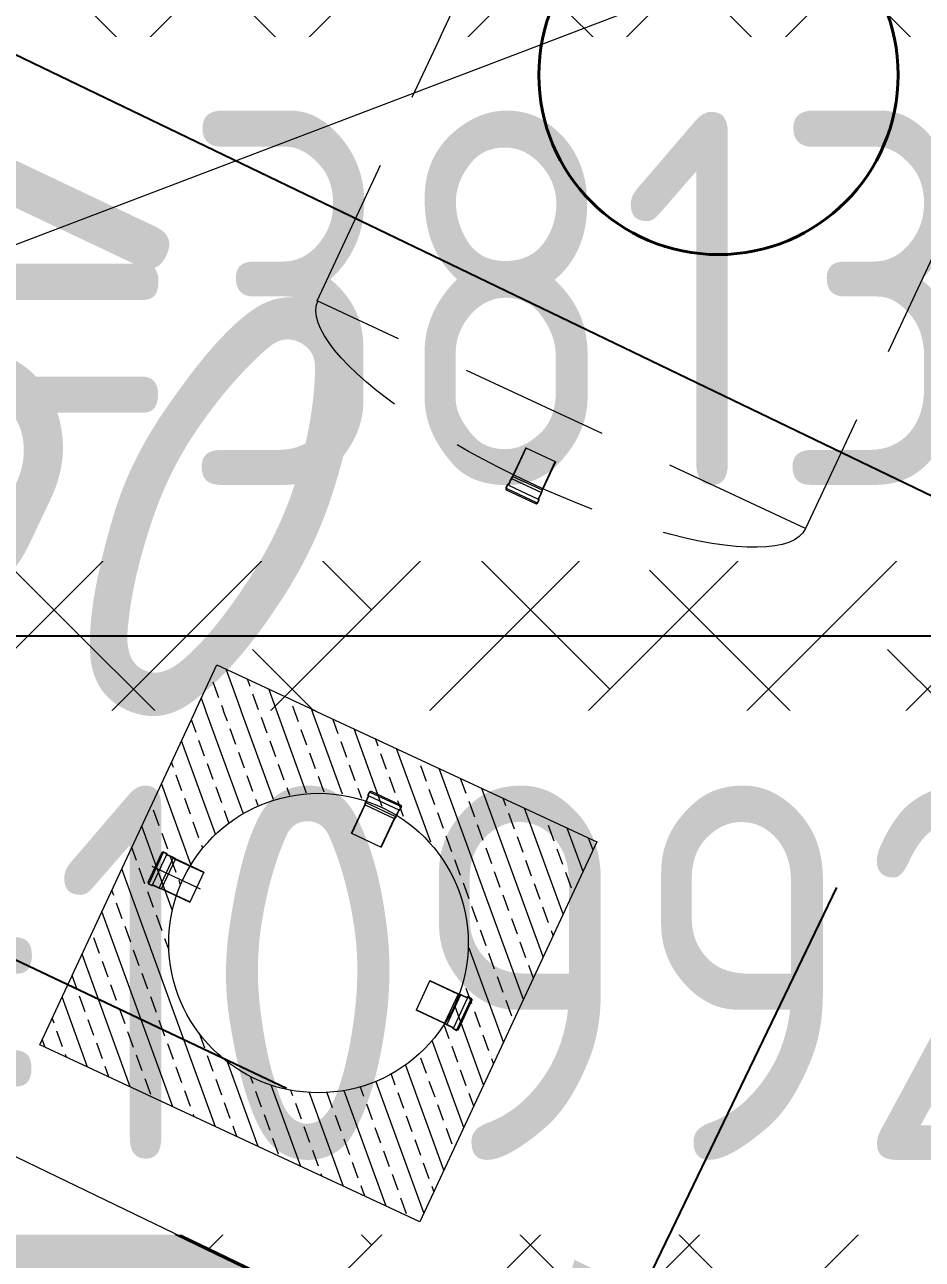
# Model space of a CAD drawing. Extents: x 1098675 to 1099684, y 381052 to 381453.
# Drawn here: x 1099245.911 to 1099248.909, y 381288.824 to 381292.947 of the extents above; entities that cross this region are included whole.
import ezdxf
from ezdxf.enums import TextEntityAlignment as Align

# ---------------------------------------------------------------- set-up
doc = ezdxf.new("R2010")
doc.units = 0
doc.header["$MEASUREMENT"] = 0
doc.set_wipeout_variables(frame=1)
doc.header["$PDMODE"] = 34
doc.header["$PDSIZE"] = -1
doc.linetypes.add('DASHED', pattern=[0.75, 0.5, -0.25])
doc.linetypes.add('осевая', pattern=[2, 1.25, -0.25, 0.25, -0.25])
doc.layers.get('0').update_dxf_attribs({"linetype": 'CONTINUOUS', "lineweight": 0})
doc.layers.get('Defpoints').update_dxf_attribs({"color": 252, "linetype": 'CONTINUOUS'})
for name, color, linetype, lineweight in [('ГП', 7, 'CONTINUOUS', 20), ('ГП-ВП вар.1', 7, 'CONTINUOUS', 0), ('ГП-площади', 252, 'CONTINUOUS', 0), ('ГП_БЛАГОУСТРОЙСТВО_озеленение', 73, 'CONTINUOUS', 5), ('ГП_ТЕКСТ_размеры', 7, 'CONTINUOUS', 5), ('линии построений', 252, 'CONTINUOUS', 0), ('Ось', 251, 'осевая', 18), ('Разбивочный Благоустройство', 7, 'CONTINUOUS', 20), ('Съемка', 253, 'CONTINUOUS', 20), ('Труба', 30, 'CONTINUOUS', 15)]:
    doc.layers.add(name, color=color, linetype=linetype, lineweight=lineweight)
doc.styles.add('GOST 2.304', font='GOST2304A.ttf', dxfattribs={"height": 1.25})
doc.styles.add('TOPO_D431', font='GOST2304A.ttf')
doc.styles.add('ГОСТ', font='GOST2304A.ttf', dxfattribs={"height": 2.5})
doc.styles.add('ГОСТ 2.304', font='GOST2304A.ttf')
doc.dimstyles.new('ISO-25', dxfattribs={"dimtxt": 1.5, "dimasz": 1.5, "dimexe": 1.25, "dimexo": 0, "dimtad": 1, "dimtxsty": 'TOPO_D431', "dimcen": 2.5, "dimazin": 0, "dimtfac": 1, "dimtmove": 0, "dimatfit": 3, "dimfxl": 1, "dimarcsym": 0})
pattern_1 = [(45, (0, 0), (-0.2651650429449554, 0.2651650429449554), []), (135, (0, 0), (-0.795495128834866, 0.2651650429449554), [0.9375, -0.5625])]

# ---------------------------------------------------------------- blocks, each defined once
blk = doc.blocks.new('*D142')
at = {"layer": 'Defpoints', "color": 0, "linetype": 'Continuous', "lineweight": 60, "transparency": 16777216}
for p in [(1099245.410746768, 381308.0204116647), (1099272.819628797, 381295.0038694012), (1099271.293697973, 381291.7907228453)]:
    blk.add_point(p, dxfattribs=at)
at = {"layer": 'ГП_ТЕКСТ_размеры', "color": 0, "linetype": 'Continuous', "lineweight": -2, "transparency": 16777216}
for p, q in [((1099245.410746768, 381308.0204116647), (1099243.348584898, 381303.6781254961)), ((1099245.239783479, 381304.1637878532), (1099269.938730437, 381292.4342001009)), ((1099272.819628797, 381295.0038694012), (1099270.757466926, 381290.6615832326))]:
    blk.add_line(p, q, dxfattribs=at)
at = {"layer": 'ГП_ТЕКСТ_размеры', "color": 0, "linetype": 'Continuous', "lineweight": 60, "transparency": 16777216}
for points in [[(1099245.347029689, 381304.3896157758), (1099245.13253727, 381303.9379599307), (1099243.884815944, 381304.8072651088)], [(1099270.045976646, 381292.6600280235), (1099269.831484228, 381292.2083721785), (1099271.293697973, 381291.7907228453)]]:
    blk.add_solid(points, dxfattribs=at)
at = {"layer": 'ГП_ТЕКСТ_размеры', "color": 0, "linetype": 'Continuous', "transparency": 16777216, "insert": (1099258.227636378, 381299.6432270185), "char_height": 1.5, "attachment_point": 5, "rotation": 334.5968474065927, "style": 'TOPO_D431'}
blk.add_mtext('30,34', dxfattribs=at)
blk = doc.blocks.new('*D143')
at = {"layer": 'Defpoints', "color": 0, "linetype": 'Continuous', "lineweight": 60, "transparency": 16777216}
for p in [(1099247.321117685, 381287.362234469), (1099249.845387289, 381286.145870531), (1099249.180997425, 381284.7670898162)]:
    blk.add_point(p, dxfattribs=at)
at = {"layer": 'Разбивочный Благоустройство', "color": 0, "linetype": 'Continuous', "lineweight": -2, "transparency": 16777216}
for p, q in [((1099247.972264737, 381288.7135329249), (1099248.623411789, 381290.0648313806)), ((1099249.845387289, 381286.145870531), (1099246.195035639, 381287.9048570124)), ((1099247.321117685, 381287.362234469), (1099246.656727821, 381285.9834537543)), ((1099249.180997425, 381284.7670898162), (1099245.530645774, 381286.5260762977)), ((1099246.005580768, 381284.6321552986), (1099242.279290312, 381276.8991393485))]:
    blk.add_line(p, q, dxfattribs=at)
at = {"layer": 'Разбивочный Благоустройство', "color": 0, "linetype": 'Continuous', "lineweight": 60, "transparency": 16777216}
for points in [[(1099247.747048328, 381288.8220574335), (1099248.197481146, 381288.6050084162), (1099247.321117685, 381287.362234469)], [(1099245.780364359, 381284.7406798073), (1099246.230797178, 381284.5236307899), (1099246.656727821, 381285.9834537543)]]:
    blk.add_solid(points, dxfattribs=at)
at = {"layer": 'Разбивочный Благоустройство', "color": 0, "linetype": 'Continuous', "transparency": 16777216, "insert": (1099241.768300827, 381279.2667696095), "char_height": 1.5, "attachment_point": 5, "rotation": 64.27208569628293, "style": 'TOPO_D431'}
blk.add_mtext('1,53', dxfattribs=at)
blk = doc.blocks.new('*D147')
at = {"layer": 'Defpoints', "color": 0, "linetype": 'Continuous', "lineweight": 60, "transparency": 16777216}
for p in [(1099240.877026075, 381292.194348764), (1099235.508449854, 381291.3475205612), (1099239.564959643, 381289.4253665388)]:
    blk.add_point(p, dxfattribs=at)
at = {"layer": 'Разбивочный Благоустройство', "color": 0, "linetype": 'Continuous', "lineweight": -2, "transparency": 16777216}
for p, q in [((1099235.508449854, 381291.3475205612), (1099237.355771905, 381295.2461051155)), ((1099238.176039081, 381293.4741960429), (1099239.52150328, 381292.8366555076)), ((1099239.564959643, 381289.4253665388), (1099241.412281694, 381293.323951093)), ((1099240.877026075, 381292.194348764), (1099246.784685921, 381289.3950378466))]:
    blk.add_line(p, q, dxfattribs=at)
at = {"layer": 'Разбивочный Благоустройство', "color": 0, "linetype": 'Continuous', "lineweight": 60, "transparency": 16777216}
for points in [[(1099238.283090204, 381293.7001165087), (1099238.068987957, 381293.2482755771), (1099236.820516286, 381294.1165027865)], [(1099239.628554404, 381293.0625759733), (1099239.414452156, 381292.6107350418), (1099240.877026075, 381292.194348764)]]:
    blk.add_solid(points, dxfattribs=at)
at = {"layer": 'Разбивочный Благоустройство', "color": 0, "linetype": 'Continuous', "transparency": 16777216, "insert": (1099245.500126759, 381291.6504449797), "char_height": 1.5, "attachment_point": 5, "rotation": 334.64633321191496, "style": 'TOPO_D431'}
blk.add_mtext('4,50', dxfattribs=at)
blk = doc.blocks.new('*D148')
at = {"layer": 'Defpoints', "color": 0, "linetype": 'Continuous', "lineweight": 60, "transparency": 16777216}
for p in [(1099240.635020244, 381291.683620172), (1099274.707630088, 381278.9655145574), (1099273.265606369, 381275.9708712099)]:
    blk.add_point(p, dxfattribs=at)
at = {"layer": 'Разбивочный Благоустройство', "color": 0, "linetype": 'Continuous', "lineweight": -2, "transparency": 16777216}
for p, q in [((1099240.635020244, 381291.683620172), (1099242.619361848, 381295.8044923207)), ((1099243.428518525, 381294.0274820585), (1099273.356155526, 381279.6162960185)), ((1099273.265606369, 381275.9708712099), (1099275.249947972, 381280.0917433586))]:
    blk.add_line(p, q, dxfattribs=at)
at = {"layer": 'Разбивочный Благоустройство', "color": 0, "linetype": 'Continuous', "lineweight": 60, "transparency": 16777216}
for points in [[(1099243.536982102, 381294.2527278188), (1099243.320054948, 381293.8022362983), (1099242.077043963, 381294.6782635195)], [(1099273.464619103, 381279.8415417788), (1099273.247691949, 381279.3910502583), (1099274.707630088, 381278.9655145574)]]:
    blk.add_solid(points, dxfattribs=at)
at = {"layer": 'Разбивочный Благоустройство', "color": 0, "linetype": 'Continuous', "transparency": 16777216, "insert": (1099259.037962784, 381288.1626567786), "char_height": 1.5, "attachment_point": 5, "rotation": 334.28758594148945, "style": 'TOPO_D431'}
blk.add_mtext('36,22', dxfattribs=at)
blk = doc.blocks.new('*D211')
at = {"layer": 'Defpoints', "color": 0, "lineweight": 60, "ltscale": 5.5, "transparency": 16777216}
for p in [(1099225.198467726, 381294.5331487136), (1099300.375745912, 381258.3580520914), (1099296.997999702, 381251.3385887003)]:
    blk.add_point(p, dxfattribs=at)
at = {"layer": 'ГП_ТЕКСТ_размеры', "color": 0, "lineweight": -2, "ltscale": 5.5, "transparency": 16777216}
for p, q in [((1099225.198467726, 381294.5331487136), (1099221.278711944, 381286.3873081111)), ((1099223.172374171, 381286.8632738348), (1099295.646347048, 381251.9890001881)), ((1099300.375745912, 381258.3580520914), (1099296.455990129, 381250.2122114888))]:
    blk.add_line(p, q, dxfattribs=at)
at = {"layer": 'ГП_ТЕКСТ_размеры', "color": 0, "lineweight": 60, "ltscale": 5.5, "transparency": 16777216}
for points in [[(1099223.280776085, 381287.088549277), (1099223.063972256, 381286.6379983925), (1099221.820721517, 381287.5136853226)], [(1099295.754748963, 381252.2142756304), (1099295.537945134, 381251.7637247458), (1099296.997999702, 381251.3385887003)]]:
    blk.add_solid(points, dxfattribs=at)
at = {"layer": 'ГП_ТЕКСТ_размеры', "color": 0, "ltscale": 5.5, "transparency": 16777216, "insert": (1099260.054619326, 381270.767081433), "char_height": 1.5, "attachment_point": 5, "rotation": 334.3032699272084, "style": 'TOPO_D431'}
blk.add_mtext('83,43', dxfattribs=at)
blk = doc.blocks.new('Съемка')
at = {"layer": 'Съемка', "color": 8, "lineweight": 30, "style": 'ГОСТ', "width": 0.8}
blk.add_text('49.27', height=1, dxfattribs=at).set_placement((1099246.24655023, 381291.51235978))
at = {"layer": 'Съемка', "color": 8, "linetype": 'Continuous', "lineweight": 30, "style": 'ГОСТ'}
blk.add_text('49.24', height=1, dxfattribs=at).set_placement((1099245.07634071, 381288.94934588))
blk = doc.blocks.new('A$C6aa56c05')
at = {"ltscale": 100}
h = blk.add_hatch(dxfattribs=at)
h.set_pattern_fill('ANSI33', color=256, scale=0.01749999983120535, angle=-204.9999999985372, style=0)
h.set_pattern_definition([(110.0000016689895, (9.021927492693067, -67.64225135243032), (0.1044233395436877, 0.03800698391787011), []), (110.0000016689895, (8.95071229711175, -67.60904316138476), (0.1044233395436877, 0.03800698391787011), [0.05556249784699553, -0.02778124892349777])])
edge = h.paths.add_edge_path()
edge.add_line((-22.83331583417021, -4.676274009398185), (-21.56448494462714, -5.267939570056298))
edge.add_line((-21.56448494433425, -5.267939570127055), (-21.85978826813883, -5.901219591717664))
edge.add_line((-21.85978826810606, -5.901219591731206), (-22.03817251461754, -5.818235118275672))
edge.add_arc((-22.49196308501996, -5.60443742753705), 0.5016326686377776, 334.7731235781458, 515.2049749733305)
edge.add_line((-22.94735219259746, -5.394066100416239), (-23.12861915810784, -5.309554031017734))
edge.add_line((-23.12861915794201, -5.309554031002335), (-22.83331583413743, -4.676274009411726))
edge = h.paths.add_edge_path()
edge.add_line((-23.12861915794201, -5.309554031002335), (-22.94735219243164, -5.394066100400841))
edge.add_arc((-22.49211425497197, -5.60476145031862), 0.5016314485926306, 155.1641361258853, 334.8139624255911)
edge.add_line((-22.03817251487635, -5.818235118174925), (-21.85978826836487, -5.901219591630459))
edge.add_line((-21.85978826810606, -5.901219591731206), (-22.15615047056932, -6.536770385933494))
edge.add_line((-22.1561504707206, -6.536770385922864), (-23.42498136026367, -5.94510482526475))
edge.add_line((-23.42498136032373, -5.945104825193994), (-23.12861915786046, -5.309554030991706))
at = {"linetype": 'DASHED', "elevation": -100.0957368765861}
blk.add_lwpolyline([(-19.79075741162524, 2.339024555054493), (-18.15940331760794, 1.57831164781237), (-20.86744462931529, -4.221391933970153), (-22.49879799829796, -3.46067936491454)], close=True, dxfattribs=at)
at = {"ltscale": 100, "elevation": -100.0957368765861}
blk.add_lwpolyline([(-22.1561504707206, -6.536770385922864), (-23.42498136032373, -5.945104825193994), (-22.83331583417021, -4.676274009398185), (-21.56448494433425, -5.267939570127055)], close=True, dxfattribs=at)
at = {"lineweight": 40}
blk.add_circle((-21.15854989434592, -2.706488469208125, -100.0957368765861), 0.6000000284984708, dxfattribs=at)
at = {"ltscale": 100}
blk.add_circle((-22.49427934736013, -5.605549009284005, -100.0957368765861), 0.5000000237487257, dxfattribs=at)
at = {"linetype": 'DASHED', "extrusion": (0, 0, -1)}
blk.add_ellipse((-21.68197318050079, -3.841571032768115, -100.0957368765861), major_axis=(-0.8145285511826772, 0.3798209011842101), ratio=0.2788642050052869, start_param=3.141592653563936, end_param=6.28318530715373, dxfattribs=at)
at = {"layer": 'Ось', "ltscale": 0.2}
blk.add_line((-23.05059205112047, -5.348964092729148, -100.0957368765861), (-22.88896617107093, -5.424331478308886, -100.0957368765861), dxfattribs=at)
at = {"layer": 'Труба'}
for p, q in [((-21.80191751965322, -3.95168827282032, -100.0957368765861), (-21.84614295489155, -4.046530024381354, -100.0957368765861)), ((-21.80065156356432, -3.95227859786246, -100.0957368765861), (-21.8449258543551, -4.047225121059455, -100.0957368765861)), ((-21.80191751965322, -3.95168827282032, -100.0957368765861), (-21.70222367346287, -3.998176276800223, -100.0957368765861)), ((-21.74776391754858, -4.092532476293854, -100.0957368765861), (-21.70348962652497, -3.997585953096859, -100.0957368765861)), ((-21.74644910846837, -4.093018028361257, -100.0957368765861), (-21.70222367346287, -3.998176276800223, -100.0957368765861)), ((-21.86414678092115, -4.075636989087798, -100.0957368765861), (-21.86886936356314, -4.085764600196853, -100.0957368765861)), ((-21.86288082483225, -4.076227314129937, -100.0957368765861), (-21.86760340747423, -4.086354925238993, -100.0957368765861)), ((-21.86021200590767, -4.076701201673131, -100.0957368765861), (-21.86195268854499, -4.075889507948887, -100.0957368765861)), ((-21.86088762828149, -4.074844901624601, -100.0957368765861), (-21.86136235482991, -4.074623533000704, -100.0957368765861)), ((-21.85095086111687, -4.053535435930826, -100.0957368765861), (-21.86088762828149, -4.074844901624601, -100.0957368765861)), ((-21.84973376081325, -4.054230532667134, -100.0957368765861), (-21.86021200590767, -4.076701201673131, -100.0957368765861)), ((-21.86021200590767, -4.076701201673131, -100.0957368765861), (-21.76051815948449, -4.123189205653034, -100.0957368765861)), ((-21.84614295489155, -4.046530024381354, -100.0957368765861), (-21.85095086111687, -4.053535435930826, -100.0957368765861)), ((-21.8449258543551, -4.047225121059455, -100.0957368765861), (-21.84973376081325, -4.054230532667134, -100.0957368765861)), ((-21.84973376081325, -4.054230532667134, -100.0957368765861), (-21.75003991439007, -4.100718536647037, -100.0957368765861)), ((-21.8449258543551, -4.047225121059455, -100.0957368765861), (-21.74776391754858, -4.092532476293854, -100.0957368765861)), ((-21.86738119483925, -4.088770399976056, -100.0957368765861), (-21.86856184480712, -4.091302312153857, -100.0957368765861)), ((-21.86856184480712, -4.091302312153857, -100.0957368765861), (-21.86729588848539, -4.091892637254205, -100.0957368765861)), ((-21.86785592138767, -4.088549031352159, -100.0957368765861), (-21.86738119483925, -4.088770399976056, -100.0957368765861)), ((-21.86552492226474, -4.088094787846785, -100.0957368765861), (-21.86729588848539, -4.091892637254205, -100.0957368765861)), ((-21.86729588848539, -4.091892637254205, -100.0957368765861), (-21.76760204229504, -4.138380641234107, -100.0957368765861)), ((-21.86726560513489, -4.08728309412254, -100.0957368765861), (-21.86552492226474, -4.088094787846785, -100.0957368765861)), ((-21.86552492226474, -4.088094787846785, -100.0957368765861), (-21.76583107607439, -4.134582791826688, -100.0957368765861)), ((-21.76051815948449, -4.123189205653034, -100.0957368765861), (-21.75003991439007, -4.100718536647037, -100.0957368765861)), ((-21.75866187177598, -4.122513554699253, -100.0957368765861), (-21.7487251048442, -4.101204089005478, -100.0957368765861)), ((-21.7581871394068, -4.122734926058911, -100.0957368765861), (-21.75866187177598, -4.122513554699253, -100.0957368765861)), ((-21.75003991439007, -4.100718536647037, -100.0957368765861), (-21.74776391754858, -4.092532476293854, -100.0957368765861)), ((-21.7487251048442, -4.101204089005478, -100.0957368765861), (-21.74644910846837, -4.093018028361257, -100.0957368765861)), ((-21.76760204229504, -4.138380641234107, -100.0957368765861), (-21.76583107607439, -4.134582791826688, -100.0957368765861)), ((-21.76760204229504, -4.138380641234107, -100.0957368765861), (-21.76633608830161, -4.138970965228509, -100.0957368765861)), ((-21.76633608830161, -4.138970965228509, -100.0957368765861), (-21.76515543833375, -4.136439053050708, -100.0957368765861)), ((-21.76583107607439, -4.134582791826688, -100.0957368765861), (-21.76409038971178, -4.135394487180747, -100.0957368765861)), ((-21.76515543833375, -4.136439053050708, -100.0957368765861), (-21.76468070596457, -4.136660424410366, -100.0957368765861)), ((-21.76316223712638, -4.135056642815471, -100.0957368765861), (-21.75843965448439, -4.124929031706415, -100.0957368765861)), ((-21.76189628313296, -4.135646966809873, -100.0957368765861), (-21.75717370049097, -4.125519355700817, -100.0957368765861)), ((-21.75877747312188, -4.124000901007093, -100.0957368765861), (-21.76051815948449, -4.123189205653034, -100.0957368765861)), ((-22.32925293012522, -5.11137957056053, -100.0957368765861), (-22.32453034748323, -5.101251959451474, -100.0957368765861)), ((-22.32798697403632, -5.111969895660877, -100.0957368765861), (-22.32326439139433, -5.101842284551822, -100.0957368765861)), ((-22.32233623741195, -5.101504440768622, -100.0957368765861), (-22.32059555477463, -5.102316134376451, -100.0957368765861)), ((-22.32174592115916, -5.100238503480796, -100.0957368765861), (-22.32127119484358, -5.100459872046486, -100.0957368765861)), ((-22.32127119484358, -5.100459872046486, -100.0957368765861), (-22.32009054464288, -5.097927959868684, -100.0957368765861)), ((-22.32059555477463, -5.102316134376451, -100.0957368765861), (-22.31882458855398, -5.098518284910824, -100.0957368765861)), ((-22.32059555477463, -5.102316134376451, -100.0957368765861), (-22.22090170835145, -5.148804138530977, -100.0957368765861)), ((-22.32009054464288, -5.097927959868684, -100.0957368765861), (-22.31882458855398, -5.098518284910824, -100.0957368765861)), ((-22.31882458855398, -5.098518284910824, -100.0957368765861), (-22.21913074189797, -5.14500628906535, -100.0957368765861)), ((-22.38420295738615, -5.238722649344709, -100.0957368765861), (-22.33997752238065, -5.143880897783674, -100.0957368765861)), ((-22.38293700129725, -5.239312974445056, -100.0957368765861), (-22.33866271027364, -5.144366451248061, -100.0957368765861)), ((-22.33997752238065, -5.143880897783674, -100.0957368765861), (-22.33770152833313, -5.135694836091716, -100.0957368765861)), ((-22.33866271027364, -5.144366451248061, -100.0957368765861), (-22.33638671622612, -5.136180389497895, -100.0957368765861)), ((-22.33866271027364, -5.144366451248061, -100.0957368765861), (-22.24150077323429, -5.189673806598876, -100.0957368765861)), ((-22.33770152833313, -5.135694836091716, -100.0957368765861), (-22.32776476140134, -5.11438537039794, -100.0957368765861)), ((-22.33638671622612, -5.136180389497895, -100.0957368765861), (-22.32590847136453, -5.113709720491897, -100.0957368765861)), ((-22.33638671622612, -5.136180389497895, -100.0957368765861), (-22.23669286980294, -5.18266839365242, -100.0957368765861)), ((-22.32776476140134, -5.11438537039794, -100.0957368765861), (-22.32823948771693, -5.114164001832251, -100.0957368765861)), ((-22.32590847136453, -5.113709720491897, -100.0957368765861), (-22.32764915400185, -5.112898026884068, -100.0957368765861)), ((-22.32590847136453, -5.113709720491897, -100.0957368765861), (-22.22621462470852, -5.160197724646423, -100.0957368765861)), ((-22.21882322104648, -5.150544002128299, -100.0957368765861), (-22.22354580368847, -5.160671613237355, -100.0957368765861)), ((-22.21755726705305, -5.151134326064494, -100.0957368765861), (-22.22227984969504, -5.161261937173549, -100.0957368765861)), ((-22.21913074189797, -5.14500628906535, -100.0957368765861), (-22.22090170835145, -5.148804138530977, -100.0957368765861)), ((-22.22090170835145, -5.148804138530977, -100.0957368765861), (-22.21916102198884, -5.149615833885036, -100.0957368765861)), ((-22.21913074189797, -5.14500628906535, -100.0957368765861), (-22.21786478813738, -5.145596613001544, -100.0957368765861)), ((-22.21786478813738, -5.145596613001544, -100.0957368765861), (-22.21904543833807, -5.148128525179345, -100.0957368765861)), ((-22.21904543833807, -5.148128525179345, -100.0957368765861), (-22.21857070573606, -5.14834989659721, -100.0957368765861)), ((-22.24150077323429, -5.189673806598876, -100.0957368765861), (-22.28577506402507, -5.284620329795871, -100.0957368765861)), ((-22.24028367572464, -5.1903689019382, -100.0957368765861), (-22.28450911073014, -5.285210653499234, -100.0957368765861)), ((-22.23669286980294, -5.18266839365242, -100.0957368765861), (-22.24150077323429, -5.189673806598876, -100.0957368765861)), ((-22.23547577182762, -5.183363489224575, -100.0957368765861), (-22.24028367572464, -5.1903689019382, -100.0957368765861)), ((-22.22621462470852, -5.160197724646423, -100.0957368765861), (-22.23669286980294, -5.18266839365242, -100.0957368765861)), ((-22.22553900466301, -5.1620540235308, -100.0957368765861), (-22.23547577182762, -5.183363489224575, -100.0957368765861)), ((-22.22447393857874, -5.161009420000482, -100.0957368765861), (-22.22621462470852, -5.160197724646423, -100.0957368765861)), ((-22.22506427229382, -5.162275394948665, -100.0957368765861), (-22.22553900466301, -5.1620540235308, -100.0957368765861)), ((-22.38420295738615, -5.238722649344709, -100.0957368765861), (-22.28450911073014, -5.285210653499234, -100.0957368765861)), ((-23.01748494966887, -5.303716411814094, -100.0957368765861), (-23.06397295114584, -5.403410252474714, -100.0957368765861)), ((-23.01368710002862, -5.305487378267571, -100.0957368765861), (-23.06017510127276, -5.405181218928192, -100.0957368765861)), ((-23.00229351315647, -5.310800295090303, -100.0957368765861), (-23.04878151440062, -5.410494135750923, -100.0957368765861)), ((-23.01689462480135, -5.302450455666985, -100.0957368765861), (-23.01748494966887, -5.303716411814094, -100.0957368765861)), ((-23.01368710002862, -5.305487378267571, -100.0957368765861), (-23.01748494966887, -5.303716411814094, -100.0957368765861)), ((-23.01436271215789, -5.303631105809473, -100.0957368765861), (-23.01689462480135, -5.302450455666985, -100.0957368765861)), ((-23.01414134376682, -5.303156379377469, -100.0957368765861), (-23.01436271215789, -5.303631105809473, -100.0957368765861)), ((-23.01287540630437, -5.30374669568846, -100.0957368765861), (-23.01368710002862, -5.305487378267571, -100.0957368765861)), ((-23.00181962572969, -5.308131476282142, -100.0957368765861), (-23.01194723742083, -5.303408893407322, -100.0957368765861)), ((-23.00122930062935, -5.306865520135034, -100.0957368765861), (-23.01135691232048, -5.302142937260214, -100.0957368765861)), ((-23.00229351315647, -5.310800295090303, -100.0957368765861), (-23.00148181943223, -5.309059612511192, -100.0957368765861)), ((-22.97982284286991, -5.32127854070859, -100.0957368765861), (-23.00229351315647, -5.310800295090303, -100.0957368765861)), ((-23.00043721310794, -5.310124672716483, -100.0957368765861), (-23.00021584448405, -5.30964994628448, -100.0957368765861)), ((-22.97912774607539, -5.32006144040497, -100.0957368765861), (-23.00043721310794, -5.310124672716483, -100.0957368765861)), ((-22.97982284286991, -5.32127854070859, -100.0957368765861), (-23.02631084411405, -5.420972381369211, -100.0957368765861)), ((-22.97281743073836, -5.326086447166745, -100.0957368765861), (-23.01812478341162, -5.423248378559947, -100.0957368765861)), ((-22.97281743073836, -5.326086447166745, -100.0957368765861), (-22.97982284286991, -5.32127854070859, -100.0957368765861)), ((-22.97212233394384, -5.324869346921332, -100.0957368765861), (-22.97912774607539, -5.32006144040497, -100.0957368765861)), ((-22.87787090195343, -5.370360740576871, -100.0957368765861), (-22.97281743073836, -5.326086447166745, -100.0957368765861)), ((-22.87728057708591, -5.36909478448797, -100.0957368765861), (-22.97212233394384, -5.324869346921332, -100.0957368765861)), ((-22.87728057708591, -5.36909478448797, -100.0957368765861), (-22.92376857833005, -5.468788625148591, -100.0957368765861)), ((-23.06397295114584, -5.403410252474714, -100.0957368765861), (-23.06456327508204, -5.404676206235308, -100.0957368765861)), ((-23.06456327508204, -5.404676206235308, -100.0957368765861), (-23.06203136267141, -5.405856856377795, -100.0957368765861)), ((-23.06397295114584, -5.403410252474714, -100.0957368765861), (-23.06017510127276, -5.405181218928192, -100.0957368765861)), ((-23.06203136267141, -5.405856856377795, -100.0957368765861), (-23.06225273385644, -5.406331588805187, -100.0957368765861)), ((-23.06123927608132, -5.409116011462174, -100.0957368765861), (-23.05111166439019, -5.413838594336994, -100.0957368765861)), ((-23.06017510127276, -5.405181218928192, -100.0957368765861), (-23.06098679662682, -5.406921905116178, -100.0957368765861)), ((-23.06064895214513, -5.407850057759788, -100.0957368765861), (-23.050521340454, -5.412572640634608, -100.0957368765861)), ((-23.04959320975468, -5.41223482193891, -100.0957368765861), (-23.04878151440062, -5.410494135750923, -100.0957368765861)), ((-23.04878151440062, -5.410494135750923, -100.0957368765861), (-23.02631084411405, -5.420972381369211, -100.0957368765861)), ((-23.04832723480649, -5.412825155712198, -100.0957368765861), (-23.04810586338863, -5.412350423284806, -100.0957368765861)), ((-23.04810586338863, -5.412350423284806, -100.0957368765861), (-23.02679639635608, -5.422287190973293, -100.0957368765861)), ((-23.02679639635608, -5.422287190973293, -100.0957368765861), (-23.01861033542082, -5.424563187581953, -100.0957368765861)), ((-23.02631084411405, -5.420972381369211, -100.0957368765861), (-23.01812478341162, -5.423248378559947, -100.0957368765861)), ((-23.01861033542082, -5.424563187581953, -100.0957368765861), (-22.92376857833005, -5.468788625148591, -100.0957368765861)), ((-23.01812478341162, -5.423248378559947, -100.0957368765861), (-22.92317825485952, -5.467522671970073, -100.0957368765861)), ((-22.12206590804271, -5.730426237860229, -100.0957368765861), (-22.16855390951969, -5.830120078637265, -100.0957368765861)), ((-22.12206590804271, -5.730426237860229, -100.0957368765861), (-22.02722415118478, -5.774651675426867, -100.0957368765861)), ((-22.12265623314306, -5.731692194007337, -100.0957368765861), (-22.02770970435813, -5.775966487417463, -100.0957368765861)), ((-22.02770970435813, -5.775966487417463, -100.0957368765861), (-22.07301705703139, -5.873128418868873, -100.0957368765861)), ((-22.01952364225872, -5.778242481639609, -100.0957368765861), (-22.06601164373569, -5.877936322416645, -100.0957368765861)), ((-21.99705297173932, -5.788720727374312, -100.0957368765861), (-22.0435409732163, -5.888414568151347, -100.0957368765861)), ((-21.98565938510001, -5.794033644080628, -100.0957368765861), (-22.03214738657698, -5.893727484857664, -100.0957368765861)), ((-21.98186153522693, -5.795804610534105, -100.0957368765861), (-22.0283495367039, -5.895498451311141, -100.0957368765861)), ((-22.02770970435813, -5.775966487417463, -100.0957368765861), (-22.01952364225872, -5.778242481639609, -100.0957368765861)), ((-22.02722415118478, -5.774651675426867, -100.0957368765861), (-22.01903808885254, -5.776927669765428, -100.0957368765861)), ((-22.01952364225872, -5.778242481639609, -100.0957368765861), (-21.99705297173932, -5.788720727374312, -100.0957368765861)), ((-22.01903808885254, -5.776927669765428, -100.0957368765861), (-21.99772862181999, -5.786864437453914, -100.0957368765861)), ((-21.99772862181999, -5.786864437453914, -100.0957368765861), (-21.99750725342892, -5.786389710963704, -100.0957368765861)), ((-21.99705297173932, -5.788720727374312, -100.0957368765861), (-21.99624127824791, -5.786980044853408, -100.0957368765861)), ((-21.99531314708292, -5.786642224818934, -100.0957368765861), (-21.98518553539179, -5.791364807810169, -100.0957368765861)), ((-21.99472282198258, -5.785376268730033, -100.0957368765861), (-21.98459521029145, -5.790098851721268, -100.0957368765861)), ((-21.98484769160859, -5.792292961559724, -100.0957368765861), (-21.98565938510001, -5.794033644080628, -100.0957368765861)), ((-21.98565938510001, -5.794033644080628, -100.0957368765861), (-21.98186153522693, -5.795804610534105, -100.0957368765861)), ((-21.98358175414614, -5.792883277870715, -100.0957368765861), (-21.98380312277004, -5.793358004360925, -100.0957368765861)), ((-21.98380312277004, -5.793358004360925, -100.0957368765861), (-21.98127121035941, -5.794538654503413, -100.0957368765861)), ((-21.98127121035941, -5.794538654503413, -100.0957368765861), (-21.98186153522693, -5.795804610534105, -100.0957368765861)), ((-22.07371215242893, -5.874345516203903, -100.0957368765861), (-22.16855390951969, -5.830120078637265, -100.0957368765861)), ((-22.07301705703139, -5.873128418868873, -100.0957368765861), (-22.16796358581632, -5.828854125458747, -100.0957368765861)), ((-22.06670673936605, -5.879153420275543, -100.0957368765861), (-22.07371215242893, -5.874345516203903, -100.0957368765861)), ((-22.06601164373569, -5.877936322416645, -100.0957368765861), (-22.07301705703139, -5.873128418868873, -100.0957368765861)), ((-22.0453972723335, -5.88909018796403, -100.0957368765861), (-22.06670673936605, -5.879153420275543, -100.0957368765861)), ((-22.0435409732163, -5.888414568151347, -100.0957368765861), (-22.06601164373569, -5.877936322416645, -100.0957368765861)), ((-22.04561864351854, -5.889564920333214, -100.0957368765861), (-22.0453972723335, -5.88909018796403, -100.0957368765861)), ((-22.03447757405229, -5.897071925923228, -100.0957368765861), (-22.04460518574342, -5.892349342931993, -100.0957368765861)), ((-22.04435266833752, -5.890155254222918, -100.0957368765861), (-22.0435409732163, -5.888414568151347, -100.0957368765861)), ((-22.03388725011609, -5.895805972162634, -100.0957368765861), (-22.04401486180723, -5.891083389171399, -100.0957368765861)), ((-22.03214738657698, -5.893727484857664, -100.0957368765861), (-22.03295908169821, -5.895468170929234, -100.0957368765861)), ((-22.0283495367039, -5.895498451311141, -100.0957368765861), (-22.03214738657698, -5.893727484857664, -100.0957368765861)), ((-22.03147177305073, -5.895583754871041, -100.0957368765861), (-22.03169314446859, -5.896058487240225, -100.0957368765861)), ((-22.02893986064009, -5.896764405013528, -100.0957368765861), (-22.03147177305073, -5.895583754871041, -100.0957368765861)), ((-22.0283495367039, -5.895498451311141, -100.0957368765861), (-22.02893986064009, -5.896764405013528, -100.0957368765861))]:
    blk.add_line(p, q, dxfattribs=at)
for centre, radius, start, end in [((-21.86224785074592, -4.07652247446822, -100.0957368765861), 0.002095237899518773, 64.99999999879252, 154.9999999989962), ((-21.86224785074592, -4.07652247446822, -100.0957368765861), 0.0006984126331728185, 64.99999999879252, 154.9999999989962), ((-21.86697044130415, -4.086650102864951, -100.0957368765861), 0.002095237899518773, 154.9999999989962, 244.9999999987925), ((-21.86697044130415, -4.086650102864951, -100.0957368765861), 0.0006984126331728185, 154.9999999989962, 244.9999999987925), ((-21.7590726306662, -4.124633869621903, -100.0957368765861), 0.002095237899518297, 334.9999999989962, 64.99999999879252), ((-21.76379522145726, -4.134761498018634, -100.0957368765861), 0.002095237899518456, 244.9999999987925, 334.9999999989962), ((-21.76379522145726, -4.134761498018634, -100.0957368765861), 0.0006984126331728185, 244.9999999987925, 334.9999999989962), ((-21.7590726306662, -4.124633869621903, -100.0957368765861), 0.0006984126331728185, 334.9999999989962, 64.99999999879252), ((-22.32735399994999, -5.112265056639444, -100.0957368765861), 0.002095237899518773, 154.9999999989962, 244.9999999987925), ((-22.32735399994999, -5.112265056639444, -100.0957368765861), 0.0006984126331728185, 154.9999999989962, 244.9999999987925), ((-22.32263140915893, -5.102137428242713, -100.0957368765861), 0.002095237899518773, 64.99999999879252, 154.9999999989962), ((-22.32263140915893, -5.102137428242713, -100.0957368765861), 0.0006984126331728185, 64.99999999879252, 154.9999999989962), ((-22.21945618954487, -5.150248823338188, -100.0957368765861), 0.0006984126331728185, 334.9999999989962, 64.99999999879252), ((-22.21945618954487, -5.150248823338188, -100.0957368765861), 0.002095237899518456, 334.9999999989962, 64.99999999879252), ((-22.22417878033593, -5.160376451734919, -100.0957368765861), 0.002095237899518297, 244.9999999987925, 334.9999999989962), ((-22.22417878033593, -5.160376451734919, -100.0957368765861), 0.0006984126331728185, 244.9999999987925, 334.9999999989962), ((-23.01224241498858, -5.30404185957741, -100.0957368765861), 0.002095237899518773, 64.99999999879252, 154.9999999989962), ((-23.01224241498858, -5.30404185957741, -100.0957368765861), 0.0006984126331728185, 64.99999999879252, 154.9999999989962), ((-23.00211478606798, -5.308764450543094, -100.0957368765861), 0.0006984126331728185, 334.9999999989962, 64.99999999879252), ((-23.00211478606798, -5.308764450543094, -100.0957368765861), 0.002095237899518773, 334.9999999989962, 64.99999999879252), ((-23.0603538074065, -5.407217073254287, -100.0957368765861), 0.002095237899518456, 154.9999999989962, 244.9999999987925), ((-23.0603538074065, -5.407217073254287, -100.0957368765861), 0.0006984126331728185, 154.9999999989962, 244.9999999987925), ((-23.0502261784859, -5.411939664219972, -100.0957368765861), 0.002095237899518297, 244.9999999987925, 334.9999999989962), ((-23.0502261784859, -5.411939664219972, -100.0957368765861), 0.0006984126331728185, 244.9999999987925, 334.9999999989962), ((-21.9956083081197, -5.787275198847055, -100.0957368765861), 0.002095237899518773, 64.99999999879252, 154.9999999989962), ((-21.9956083081197, -5.787275198847055, -100.0957368765861), 0.0006984126331728185, 64.99999999879252, 154.9999999989962), ((-21.9854806791991, -5.79199778981274, -100.0957368765861), 0.0006984126331728185, 334.9999999989962, 64.99999999879252), ((-21.9854806791991, -5.79199778981274, -100.0957368765861), 0.002095237899518773, 334.9999999989962, 64.99999999879252), ((-22.04371970030479, -5.890450412523933, -100.0957368765861), 0.002095237899518297, 154.9999999989962, 244.9999999987925), ((-22.04371970030479, -5.890450412523933, -100.0957368765861), 0.0006984126331728185, 154.9999999989962, 244.9999999987925), ((-22.03359207138419, -5.895173003489617, -100.0957368765861), 0.0006984126331728185, 244.9999999987925, 334.9999999989962), ((-22.03359207138419, -5.895173003489617, -100.0957368765861), 0.002095237899518456, 244.9999999987925, 334.9999999989962)]:
    blk.add_arc(centre, radius, start, end, dxfattribs=at)
blk = doc.blocks.new('_Oblique')
at = {"color": 0, "linetype": 'ByBlock', "lineweight": -2}
blk.add_line((-0.5, -0.5), (0.5, 0.5), dxfattribs=at)
blk = doc.blocks.new('*D329')
at = {"color": 0, "linetype": 'Continuous', "lineweight": -2, "transparency": 16777216}
for p, q in [((1099246.483707044, 381298.452392895), (1099243.374222753, 381299.9562287507)), ((1099243.824345125, 381299.7385366515), (1099241.901431645, 381295.7625247514)), ((1099244.560793563, 381294.4763809948), (1099241.451309273, 381295.9802168506)), ((1099241.901431645, 381295.7625247514), (1099239.526887958, 381290.852676205))]:
    blk.add_line(p, q, dxfattribs=at)
at = {"layer": 'Defpoints', "color": 0, "linetype": 'Continuous', "lineweight": 60, "transparency": 16777216}
for p in [(1099243.824345125, 381299.7385366515), (1099246.483707044, 381298.452392895), (1099244.560793563, 381294.4763809948)]:
    blk.add_point(p, dxfattribs=at)
at = {"color": 0, "linetype": 'Continuous', "lineweight": -2, "transparency": 16777216, "xscale": 0.5, "yscale": 0.5, "zscale": 0.5}
for p, rotation in [((1099243.824345125, 381299.7385366515), 64.19025645686314), ((1099241.901431645, 381295.7625247514), 244.1902564568631)]:
    blk.add_blockref('_Oblique', p, dxfattribs=dict(at, rotation=rotation))
at = {"color": 0, "linetype": 'Continuous', "lineweight": 20, "transparency": 16777216, "insert": (1099239.328785407, 381292.6692854939), "char_height": 1.25, "attachment_point": 5, "rotation": 64.19025645686314, "style": 'GOST 2.304'}
blk.add_mtext('4,42', dxfattribs=at)

msp = doc.modelspace()

# ---------------------------------------------------------------- block references
at = {"layer": 'Съемка', "color": 6, "lineweight": 30}
msp.add_blockref('Съемка', (0, 0), dxfattribs=at)

# ---------------------------------------------------------------- next in the draw order: hatches: boundary and pattern name
at = {"layer": 'ГП_БЛАГОУСТРОЙСТВО_озеленение', "linetype": 'Continuous'}
h = msp.add_hatch(dxfattribs=at)
h.set_pattern_fill('ANSI38', color=8, scale=3)
h.set_pattern_definition(pattern_1)
h.paths.add_polyline_path([(1099319.782868678, 381299.515236297), (1099295.532524626, 381310.9179024285, 0.1506937580058445), (1099295.525519556, 381309.2175716563), (1099317.674240921, 381298.8038351739), (1099300.244258481, 381261.8604495371), (1099240.211002126, 381290.7887732301), (1099239.54518228, 381289.4049827254), (1099300.973916809, 381259.8481456187), (1099301.258616903, 381260.2219190636)])
at = {"layer": 'ГП_БЛАГОУСТРОЙСТВО_озеленение', "linetype": 'Continuous', "lineweight": 5, "ltscale": 1.5, "true_color": 0xcd6928}
h = msp.add_hatch(dxfattribs=at)
h.set_pattern_fill('HONEY', color=32, scale=2.5)
h.set_pattern_definition([(0, (255.1238677971996, -66.35520277352771), (0.46875, 0.270632938682637), [0.3125, -0.625]), (120, (255.1238677971996, -66.35520277352771), (-0.4687499999999999, 0.2706329386826372), [0.3124999999999999, -0.6249999999999998]), (59.99999999999999, (255.1238677971996, -66.35520277352771), (1.040834085586084e-16, 0.5412658773652742), [-0.625, 0.3125])])
h.paths.add_polyline_path([(1099243.104387046, 381307.3718768514), (1099247.202809564, 381305.5099190106), (1099240.211002126, 381290.7887732303), (1099300.244350181, 381261.8606430607), (1099317.674332621, 381298.8040286975), (1099295.525611256, 381309.2177651799, 0.2266487472224181), (1099296.99396777, 381307.4223660682), (1099316.34267219, 381298.325122675), (1099299.770164513, 381263.1991812587), (1099241.990543039, 381291.0413134284), (1099249.186365321, 381306.2273615719), (1099245.397076973, 381308.0269034829, 0.4127029557094982), (1099229.275460227, 381303.0474008566), (1099237.550649824, 381299.0514632213), (1099234.156775719, 381291.9978874056), (1099235.508449854, 381291.3475205614), (1099239.552602392, 381299.7525867636), (1099231.415968342, 381303.6689437795, -0.3222408170105187)])
at = {"layer": 'ГП_БЛАГОУСТРОЙСТВО_озеленение', "linetype": 'Continuous'}
h = msp.add_hatch(dxfattribs=at)
h.set_pattern_fill('ANSI38', color=256, scale=3)
h.set_pattern_definition(pattern_1)
edge = h.paths.add_edge_path()
edge.add_line((1099235.508449854, 381291.3475205612), (1099238.616337109, 381289.852140296))
edge.add_line((1099238.616337109, 381289.852140296), (1099239.580292899, 381289.3883266675))
edge.add_line((1099239.580292899, 381289.3883266675), (1099240.211002126, 381290.7887732303))
edge.add_line((1099240.211002126, 381290.7887732303), (1099247.189523202, 381305.5162293676))
edge.add_line((1099247.189523202, 381305.5162293676), (1099244.929404316, 381306.5896727171))
edge.add_arc((1099239.846888848, 381297.3158700712), 10.57522477314186, 61.27501792435675, 116.6920056898223)
edge.add_line((1099235.096557685, 381306.7641362003), (1099234.978203194, 381306.7033445995))
edge.add_arc((1099239.83466818, 381297.3939542957), 10.49999999956255, 117.549869111728, 137.6664344778335)
edge.add_line((1099232.072682853, 381304.4651340955), (1099231.415968342, 381303.6689437795))
edge.add_line((1099231.415968342, 381303.6689437795), (1099239.552602392, 381299.7525867636))
edge.add_line((1099239.552602392, 381299.7525867636), (1099235.508449854, 381291.3475205612))
h = msp.add_hatch(dxfattribs=at)
h.set_pattern_fill('ANSI38', color=8, scale=3)
h.set_pattern_definition([(45, (131.3367671181913, -55.84880905773025), (-0.2651650429449554, 0.2651650429449554), []), (135, (131.3367671181913, -55.84880905773025), (-0.795495128834866, 0.2651650429449554), [0.9375, -0.5625])])
h.paths.add_polyline_path([(1099249.186365321, 381306.2273615719), (1099241.977432372, 381291.0475397151), (1099273.252495701, 381275.9770974966), (1099277.384425601, 381284.5823231456, 0.4090054284833332), (1099273.037222147, 381294.9177817156), (1099270.562328775, 381296.0758664678), (1099270.454987176, 381295.8498376839), (1099276.640179409, 381289.4872404886, -0.4785756666124238), (1099276.297882774, 381287.0805626495), (1099270.254352163, 381281.5750777121, -0.4005543770069366), (1099268.183865262, 381281.6229653896), (1099262.065558462, 381287.7375388504, -0.4226030577077595), (1099262.086885281, 381289.8804002312), (1099268.601703505, 381296.0869035152, -0.3341881754722477), (1099270.396390451, 381295.9069151722), (1099270.52837582, 381296.0919908055)])

# ---------------------------------------------------------------- next in the draw order: linework, layer by layer
at = {"layer": 'ГП-площади', "color": 1, "linetype": 'Continuous', "lineweight": 40}
for points in [[(1099239.552602392, 381299.7525867636), (1099231.415968342, 381303.6689437795, -0.3580528552354257), (1099244.353205601, 381306.8720128919), (1099247.189523202, 381305.5162293676), (1099240.212027516, 381290.7877582476), (1099300.244349859, 381261.8606432159), (1099317.674240921, 381298.8038351739), (1099295.525519556, 381309.2175716563, 0.2378391383017797), (1099297.125051357, 381307.3567772252), (1099316.34267219, 381298.325122675), (1099299.770164513, 381263.1991812587), (1099241.990543039, 381291.0413134284), (1099249.199475989, 381306.2211352852), (1099245.139579496, 381308.1576858088, 0.4052440916131856), (1099229.275460227, 381303.0474008566), (1099237.550649824, 381299.0514632213), (1099234.156775719, 381291.9978874059), (1099235.508449854, 381291.3475205612), (1099239.553744991, 381299.7520368032)], [(1099249.186365321, 381306.227361572), (1099241.990543039, 381291.0413134284), (1099273.265606369, 381275.9708712098), (1099277.051531876, 381283.8276453044, 0.4270080158667677), (1099273.361751014, 381294.7734352192), (1099249.186365321, 381306.227361572)]]:
    msp.add_lwpolyline(points, format="xyb", close=True, dxfattribs=at)
at = {"layer": 'ГП_БЛАГОУСТРОЙСТВО_озеленение', "color": 32, "linetype": 'Continuous', "lineweight": 5, "ltscale": 1.5, "true_color": 0xcd6928}
msp.add_lwpolyline([(1099295.525611256, 381309.2177651799), (1099317.674332621, 381298.8040286975), (1099300.244350181, 381261.8606430607), (1099240.211002126, 381290.7887732303), (1099247.202809564, 381305.5099190106), (1099243.104387046, 381307.3718768514, 0.3222408170105183), (1099231.415968342, 381303.6689437795), (1099239.552602392, 381299.7525867636), (1099235.508449854, 381291.3475205614), (1099234.156775719, 381291.9978874056), (1099237.550649824, 381299.0514632213), (1099229.275460227, 381303.0474008566, -0.4127029557094988), (1099245.397076973, 381308.0269034829), (1099249.186365321, 381306.2273615719), (1099241.990543039, 381291.0413134284), (1099299.770164513, 381263.1991812587), (1099316.34267219, 381298.325122675), (1099296.99396777, 381307.4223660682, -0.2266487472224181), (1099295.525611256, 381309.2177651799)], format="xyb", close=True, dxfattribs=at)
at = {"layer": 'ГП_ТЕКСТ_размеры', "linetype": 'Continuous', "lineweight": 25, "ltscale": 0.5}
msp.add_line((1099242.640506714, 381290.9056738413), (1099253.734256714, 381290.9056738413), dxfattribs=at)
at = {"layer": 'линии построений', "color": 2, "linetype": 'Continuous'}
msp.add_circle((1099235.174087908, 381296.7267907749), 20, dxfattribs=at)

# ---------------------------------------------------------------- next in the draw order: dimensions: what is measured, and where the dimension line sits
at = {"layer": 'ГП_ТЕКСТ_размеры', "color": 7, "linetype": 'Continuous'}
dim = msp.add_aligned_dim(p1=(1099245.410746768, 381308.0204116647), p2=(1099272.819628797, 381295.0038694012), distance=-3.557074032003716, dimstyle='ISO-25', dxfattribs=at)
dim.commit()
dim.dimension.update_dxf_attribs({"geometry": '*D142', "text_midpoint": (1099258.227636378, 381299.6432270185)})
at = {"layer": 'ГП_ТЕКСТ_размеры', "color": 7, "ltscale": 5.5}
dim = msp.add_aligned_dim(p1=(1099225.198467726, 381294.5331487136), p2=(1099300.375745911, 381258.3580520914), distance=-7.789867505298246, dimstyle='ISO-25', dxfattribs=at)
dim.commit()
dim.dimension.update_dxf_attribs({"geometry": '*D211', "text_midpoint": (1099260.054619326, 381270.767081433)})

# ---------------------------------------------------------------- next in the draw order: wipeouts: each hides what was drawn before it
at = {"color": 7, "linetype": 'Continuous', "lineweight": 25, "ltscale": 0.5, "true_color": 0xffffff}
for points in [[(1099243.593631714, 381291.1556738413), (1099252.781131714, 381291.1556738413), (1099252.781131714, 381292.90567384136), (1099243.593631714, 381292.90567384136)], [(1099243.140506714, 381288.9056738413), (1099253.234256714, 381288.9056738413), (1099253.234256714, 381290.6556738413), (1099243.140506714, 381290.6556738413)]]:
    msp.add_wipeout(points, dxfattribs=at).dxf.layer = 'ГП_ТЕКСТ_размеры'

# ---------------------------------------------------------------- next in the draw order: linework, layer by layer
at = {"layer": 'ГП', "color": 35, "linetype": 'Continuous', "true_color": 0xb07030}
msp.add_line((1099241.990543039, 381291.0413134283), (1099273.265606369, 381275.9708712097), dxfattribs=at)
at = {"layer": 'ГП-ВП вар.1', "color": 5, "linetype": 'Continuous', "lineweight": 20}
msp.add_lwpolyline([(1099239.77897486, 381289.8908798554), (1099258.064701375, 381296.8510844351), (1099266.970992404, 381294.5505978827)], dxfattribs=at)

# ---------------------------------------------------------------- next in the draw order: block references
at = {"linetype": 'Continuous', "lineweight": 60}
msp.add_blockref('A$C6aa56c05', (1099269.386419177, 381295.4854038459), dxfattribs=at)

# ---------------------------------------------------------------- next in the draw order: texts
at = {"layer": 'ГП_ТЕКСТ_размеры', "linetype": 'Continuous', "lineweight": 25, "ltscale": 0.5, "style": 'ГОСТ 2.304'}
msp.add_text('Х=381313,9', height=1.25, dxfattribs=at).set_placement((1099248.187381714, 381291.4056738413), align=Align.CENTER)
msp.add_text('У=1099241,2', height=1.25, dxfattribs=at).set_placement((1099248.187381714, 381290.4056738413), align=Align.TOP_CENTER)

# ---------------------------------------------------------------- next in the draw order: dimensions: what is measured, and where the dimension line sits
at = {"linetype": 'Continuous', "lineweight": 20}
dim = msp.add_linear_dim(base=(1099243.824345125, 381299.7385366515), p1=(1099244.560793563, 381294.4763809947), p2=(1099246.483707044, 381298.452392895), angle=64.19025644870563, dimstyle='ISO-25', override={"dimasz": 0.5, "dimexe": 0.5, "dimgap": 0.25, "dimtxsty": 'GOST 2.304', "dimblk1": 'Oblique', "dimblk2": 'Oblique', "dimsah": 1}, dxfattribs=at)
dim.commit()
dim.dimension.update_dxf_attribs({"geometry": '*D329', "text_midpoint": (1099240.201360013, 381292.2472833687), "dimtype": 161})
at = {"layer": 'Разбивочный Благоустройство', "color": 7, "linetype": 'Continuous'}
dim = msp.add_aligned_dim(p1=(1099240.635020244, 381291.6836201719), p2=(1099273.265606369, 381275.9708712098), distance=3.323751071586297, dimstyle='ISO-25', dxfattribs=at)
dim.commit()
dim.dimension.update_dxf_attribs({"geometry": '*D148', "text_midpoint": (1099259.037962784, 381288.1626567786)})
dim = msp.add_linear_dim(base=(1099240.877026075, 381292.194348764), p1=(1099235.508449854, 381291.3475205612), p2=(1099239.564959643, 381289.4253665388), angle=334.6463332138589, text='4,50', dimstyle='ISO-25', dxfattribs=at)
dim.commit()
dim.dimension.update_dxf_attribs({"geometry": '*D147', "text_midpoint": (1099244.862908578, 381290.3056610777), "dimtype": 161})
dim = msp.add_linear_dim(base=(1099247.321117685, 381287.362234469), p1=(1099249.180997425, 381284.7670898163), p2=(1099249.845387289, 381286.1458705309), angle=64.272085705081, dimstyle='ISO-25', dxfattribs=at)
dim.commit()
dim.dimension.update_dxf_attribs({"geometry": '*D143', "text_midpoint": (1099243.108893856, 381278.6207811564), "dimtype": 161})

doc.saveas('drawing.dxf')
